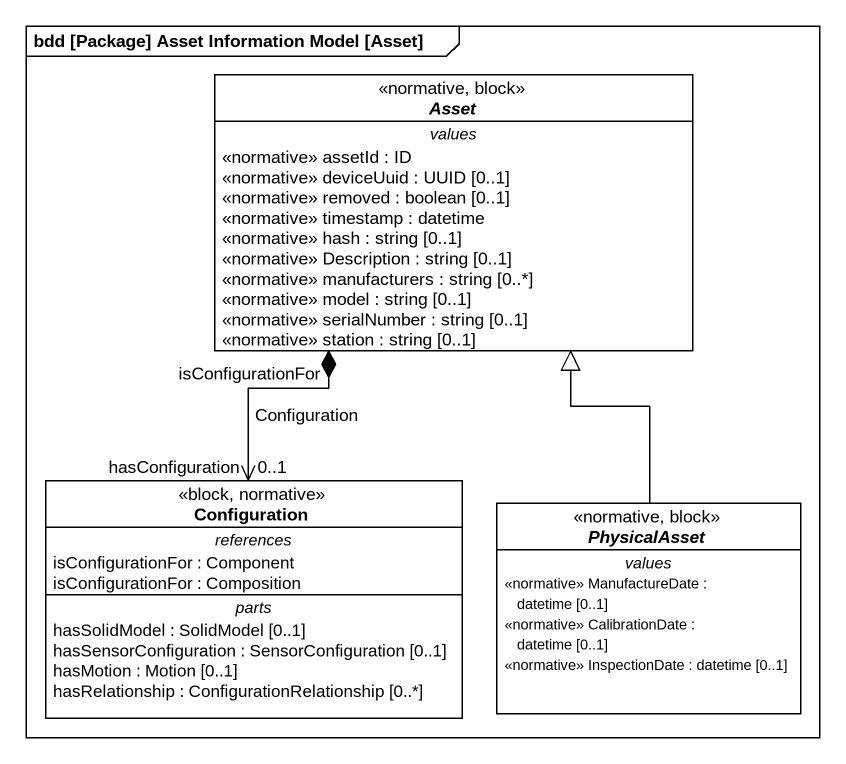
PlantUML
@startuml
mainframe bdd [Package] Asset Information Model [Asset]
hide circle
hide empty members
abstract class Asset <<normative, block>> {
  -- values --
  <<normative>> assetId : ID
  <<normative>> deviceUuid : UUID [0..1]
  <<normative>> removed : boolean [0..1]
  <<normative>> timestamp : datetime
  <<normative>> hash : string [0..1]
  <<normative>> Description : string [0..1]
  <<normative>> manufacturers : string [0..*]
  <<normative>> model : string [0..1]
  <<normative>> serialNumber : string [0..1]
  <<normative>> station : string [0..1]
}
class Configuration <<block, normative>> {
  -- references --
  isConfigurationFor : Component
  isConfigurationFor : Composition
  -- parts --
  hasSolidModel : SolidModel [0..1]
  hasSensorConfiguration : SensorConfiguration [0..1]
  hasMotion : Motion [0..1]
  hasRelationship : ConfigurationRelationship [0..*]
}
abstract class PhysicalAsset <<normative, block>> {
  -- values --
  <<normative>> ManufactureDate : datetime [0..1]
  <<normative>> CalibrationDate : datetime [0..1]
  <<normative>> InspectionDate : datetime [0..1]
}
Asset "isConfigurationFor" *--> "hasConfiguration\n0..1" Configuration : Configuration
PhysicalAsset -up-|> Asset
@enduml
